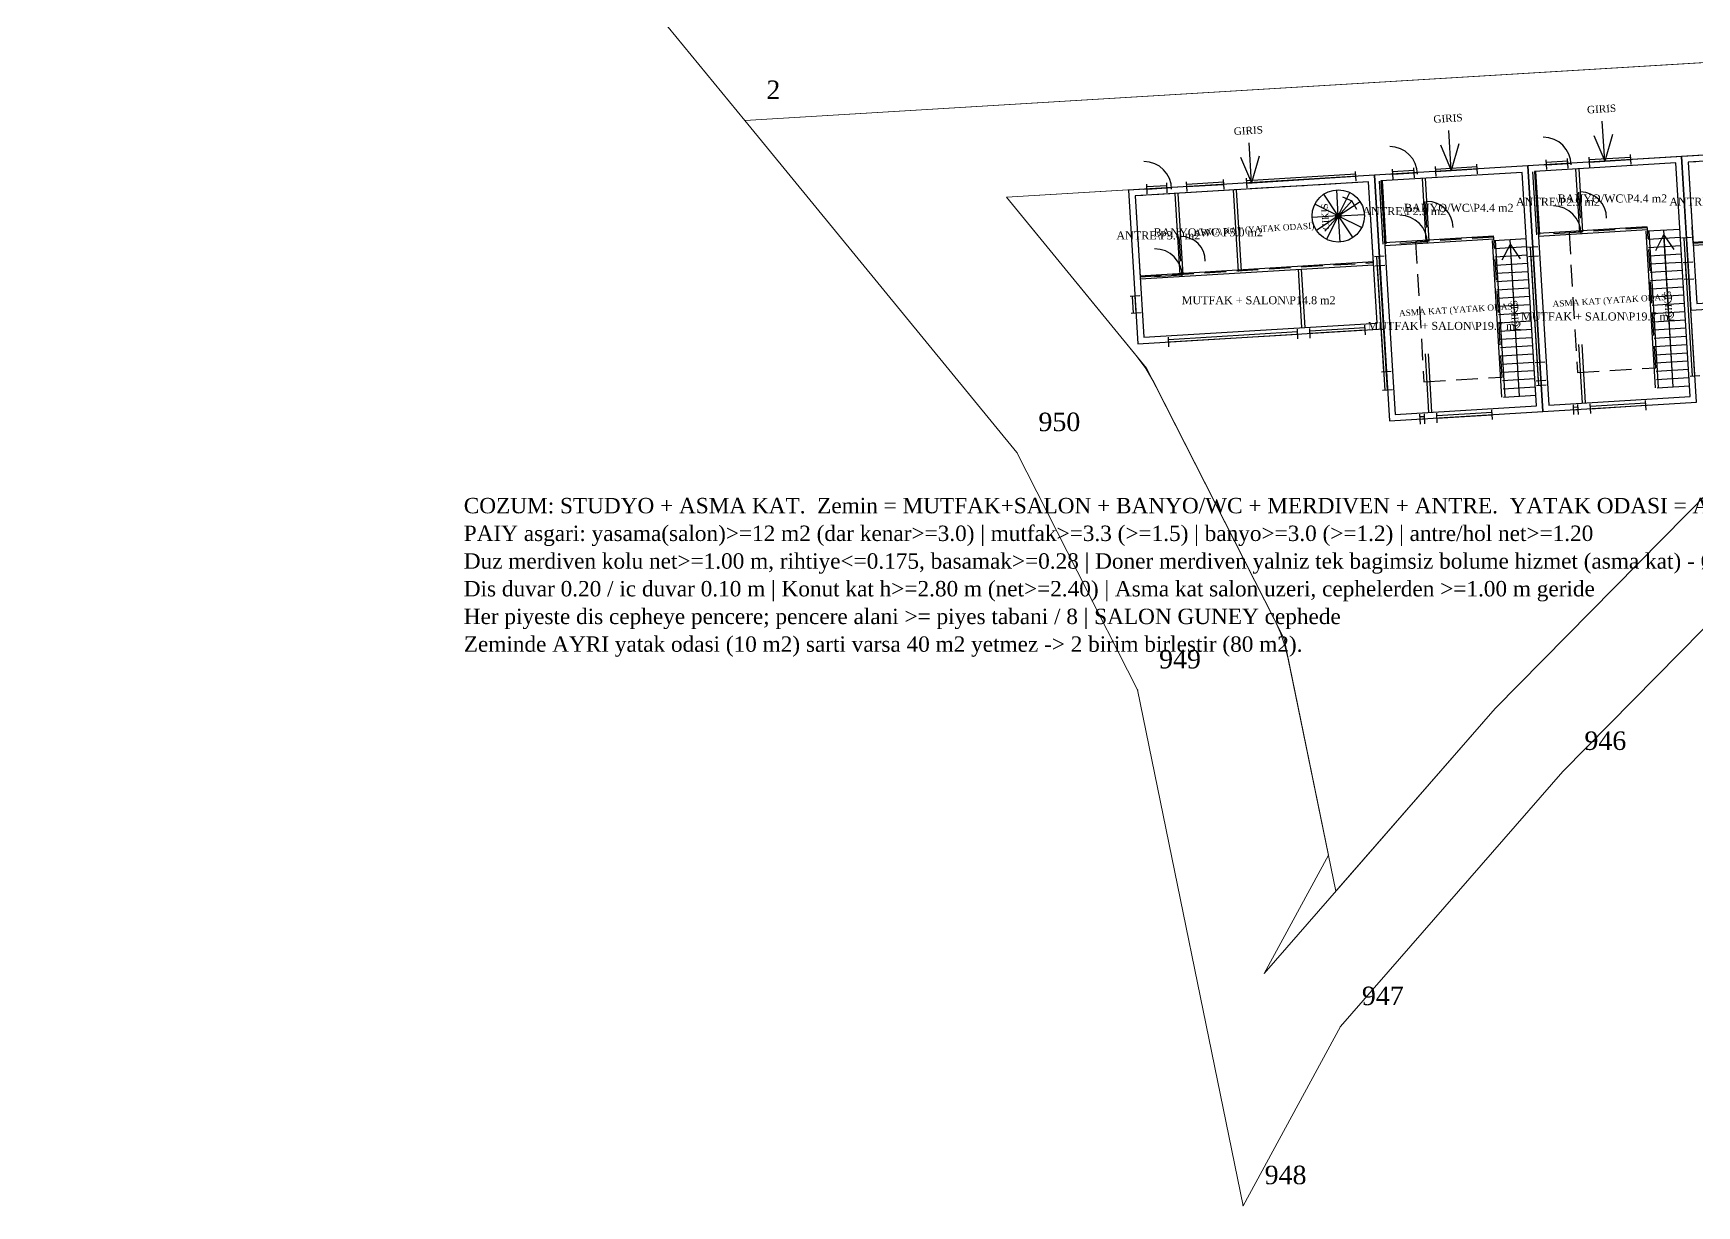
# Model space of a CAD drawing. Header units: metres. Extents: x 566397 to 566551, y 4178520 to 4178592.
# Drawn here: x 566396.6 to 566450.6, y 4178520.4 to 4178558.5 of the extents above; entities that cross this region are included whole.
import ezdxf
from ezdxf.enums import TextEntityAlignment as Align

# ---------------------------------------------------------------- set-up
doc = ezdxf.new("R2010")
doc.units = ezdxf.units.M
doc.linetypes.add('KESIKLI', pattern=[1.05, 0.7, -0.35])
doc.layers.get('0').update_dxf_attribs({"lineweight": 0})
for name, color, linetype, lineweight in [('ADA_SINIR', 5, 'Continuous', 0), ('CEKME_MESAFESI', 2, 'Continuous', 0), ('KUZEY_CEKME_117', 4, 'Continuous', 0), ('NOKTA', 7, 'Continuous', 0), ('NOKTA_NO', 8, 'Continuous', 0), ('PARSEL_BOLME', 1, 'Continuous', 0), ('PARSEL_SINIR', 3, 'Continuous', 0), ('YAPI_YAKLASMA_117', 2, 'Continuous', 0)]:
    doc.layers.add(name, color=color, linetype=linetype, lineweight=lineweight)
for name, color, linetype in [('TASLAK_ASMAKAT', 4, 'Continuous'), ('TASLAK_DUVAR', 7, 'Continuous'), ('TASLAK_GIRIS', 1, 'Continuous'), ('TASLAK_KAPI', 1, 'Continuous'), ('TASLAK_MEKAN', 2, 'Continuous'), ('TASLAK_MERDIVEN', 5, 'Continuous'), ('TASLAK_NOT', 7, 'Continuous'), ('TASLAK_OK', 5, 'Continuous'), ('TASLAK_PENCERE', 3, 'Continuous')]:
    doc.layers.add(name, color=color, linetype=linetype)
doc.styles.get("Standard").update_dxf_attribs({"font": 'times.ttf'})

msp = doc.modelspace()

# ---------------------------------------------------------------- linework, layer by layer
for points in [[(566450.135, 4178554.504), (566450.44, 4178549.513), (566458.425, 4178550), (566458.12, 4178554.991), (566450.135, 4178554.504)], [(566450.135, 4178554.504), (566445.145, 4178554.199), (566445.632, 4178546.214), (566450.623, 4178546.519), (566450.135, 4178554.504)], [(566432.169, 4178553.407), (566432.473, 4178548.416), (566440.459, 4178548.904), (566440.154, 4178553.894), (566432.169, 4178553.407)], [(566445.145, 4178554.199), (566440.154, 4178553.894), (566440.641, 4178545.909), (566445.632, 4178546.214), (566445.145, 4178554.199)]]:
    msp.add_lwpolyline(points)
at = {"layer": 'ADA_SINIR'}
msp.add_polyline3d([(566486.28, 4178536.71, 0), (566476.3, 4178543.48, 0), (566463.8, 4178550.41, 0), (566455.39, 4178543.76, 0), (566446.28, 4178534.52, 0), (566439.05, 4178526.23, 0), (566435.89, 4178520.41, 0), (566432.46, 4178537.17, 0), (566428.54, 4178544.88, 0), (566419.7, 4178555.67, 0), (566416.46, 4178559.62, 0), (566407.16, 4178568.98, 0), (566404.45, 4178571.7, 0), (566396.58, 4178580.33, 0), (566396.58, 4178580.33, 0), (566400.39, 4178582.76, 0), (566405.21, 4178583.03, 0), (566423.73, 4178585.09, 0), (566433.94, 4178586.78, 0), (566448.56, 4178587.19, 0), (566462.47, 4178588.47, 0), (566473.15, 4178586.97, 0), (566489.1, 4178587, 0)], dxfattribs=at)
at = {"layer": 'CEKME_MESAFESI'}
msp.add_polyline3d([(566486.173, 4178540.408, 0), (566477.873, 4178546.038, 0), (566463.507, 4178554.003, 0), (566453.384, 4178545.998, 0), (566444.079, 4178536.561, 0), (566436.572, 4178527.953, 0), (566438.662, 4178531.803, 0), (566437.223, 4178538.834, 0), (566432.751, 4178547.629, 0), (566428.205, 4178553.178, 0), (566511.213, 4178558.194, 0), (566506.806, 4178555.478, 0), (566491.302, 4178544.339, 0), (566486.173, 4178540.408, 0)], close=True, dxfattribs=at)
at = {"layer": 'KUZEY_CEKME_117'}
msp.add_line((566428.205, 4178553.178), (566511.213, 4178558.194), dxfattribs=at)
at = {"layer": 'NOKTA'}
for p in [(566419.7, 4178555.67), (566428.54, 4178544.88), (566432.46, 4178537.17), (566446.28, 4178534.52), (566439.05, 4178526.23), (566435.89, 4178520.41)]:
    msp.add_point(p, dxfattribs=at)
at = {"layer": 'PARSEL_BOLME'}
msp.add_line((566419.7, 4178555.67), (566521.31, 4178561.81), dxfattribs=at)
at = {"layer": 'PARSEL_SINIR'}
for points in [[(566407.16, 4178568.98, 0), (566549.08, 4178577.42, 0), (566542.44, 4178573.64, 0), (566526.94, 4178566.45, 0), (566521.31, 4178561.81, 0), (566419.7, 4178555.67, 0), (566416.46, 4178559.62, 0), (566407.16, 4178568.98, 0)], [(566419.7, 4178555.67, 0), (566521.31, 4178561.81, 0), (566516.94, 4178558.2, 0), (566508.47, 4178552.98, 0), (566493.09, 4178541.93, 0), (566486.28, 4178536.71, 0), (566476.3, 4178543.48, 0), (566463.8, 4178550.41, 0), (566455.39, 4178543.76, 0), (566446.28, 4178534.52, 0), (566439.05, 4178526.23, 0), (566435.89, 4178520.41, 0), (566432.46, 4178537.17, 0), (566428.54, 4178544.88, 0), (566419.7, 4178555.67, 0)]]:
    msp.add_polyline3d(points, close=True, dxfattribs=at)
at = {"layer": 'TASLAK_ASMAKAT', "linetype": 'KESIKLI'}
for points in [[(566450.507, 4178551.689), (566458.093, 4178552.152), (566457.933, 4178554.779), (566450.347, 4178554.316)], [(566432.541, 4178550.593), (566440.127, 4178551.056), (566439.966, 4178553.682), (566432.381, 4178553.219)], [(566441.766, 4178547.18), (566444.311, 4178547.335), (566444.034, 4178551.877), (566441.489, 4178551.722)], [(566446.757, 4178547.485), (566449.302, 4178547.64), (566449.025, 4178552.182), (566446.479, 4178552.026)]]:
    msp.add_lwpolyline(points, close=True, dxfattribs=at)
at = {"layer": 'TASLAK_DUVAR'}
for p, q in [((566445.431, 4178551.962), (566445.306, 4178554.009)), ((566445.531, 4178551.968), (566445.406, 4178554.015)), ((566446.829, 4178552.048), (566446.704, 4178554.094)), ((566446.929, 4178552.054), (566446.804, 4178554.1)), ((566435.736, 4178550.769), (566435.575, 4178553.414)), ((566435.836, 4178550.775), (566435.674, 4178553.421)), ((566440.441, 4178551.658), (566440.316, 4178553.704)), ((566440.54, 4178551.664), (566440.416, 4178553.71)), ((566441.838, 4178551.743), (566441.713, 4178553.789)), ((566441.938, 4178551.749), (566441.813, 4178553.795)), ((566433.84, 4178550.654), (566433.678, 4178553.299)), ((566433.939, 4178550.66), (566433.778, 4178553.305)), ((566440.488, 4178551.711), (566444.031, 4178551.927)), ((566440.494, 4178551.611), (566444.037, 4178551.827)), ((566444.301, 4178546.684), (566443.99, 4178551.774)), ((566444.401, 4178546.69), (566444.09, 4178551.78)), ((566445.478, 4178552.015), (566449.022, 4178552.232)), ((566445.484, 4178551.915), (566449.028, 4178552.132)), ((566449.292, 4178546.988), (566448.981, 4178552.079)), ((566449.391, 4178546.994), (566449.081, 4178552.085)), ((566450.506, 4178551.721), (566458.091, 4178552.184)), ((566450.512, 4178551.621), (566458.097, 4178552.084)), ((566432.539, 4178550.624), (566440.125, 4178551.087)), ((566432.545, 4178550.524), (566440.131, 4178550.987)), ((566437.801, 4178548.942), (566437.685, 4178550.838)), ((566437.901, 4178548.948), (566437.785, 4178550.844)), ((566441.927, 4178546.188), (566441.811, 4178548.085)), ((566442.026, 4178546.194), (566441.911, 4178548.091)), ((566446.917, 4178546.493), (566446.802, 4178548.389)), ((566447.017, 4178546.499), (566446.901, 4178548.395))]:
    msp.add_line(p, q, dxfattribs=at)
for points in [[(566450.44, 4178549.513), (566458.425, 4178550), (566458.12, 4178554.991), (566450.135, 4178554.504)], [(566445.632, 4178546.214), (566450.623, 4178546.519), (566450.135, 4178554.504), (566445.145, 4178554.199)], [(566450.627, 4178549.725), (566458.213, 4178550.188), (566457.933, 4178554.779), (566450.347, 4178554.316)], [(566432.473, 4178548.416), (566440.458, 4178548.904), (566440.154, 4178553.894), (566432.169, 4178553.407)], [(566440.641, 4178545.909), (566445.632, 4178546.214), (566445.144, 4178554.199), (566440.154, 4178553.894)], [(566440.829, 4178546.121), (566445.42, 4178546.401), (566444.957, 4178553.987), (566440.366, 4178553.707)], [(566445.819, 4178546.426), (566450.411, 4178546.706), (566449.948, 4178554.292), (566445.356, 4178554.012)], [(566432.661, 4178548.628), (566440.247, 4178549.091), (566439.966, 4178553.682), (566432.381, 4178553.219)]]:
    msp.add_lwpolyline(points, close=True, dxfattribs=at)
at = {"layer": 'TASLAK_GIRIS'}
for p, q in [((566447.64, 4178554.351), (566447.561, 4178555.649)), ((566436.161, 4178553.651), (566436.082, 4178554.948)), ((566442.649, 4178554.047), (566442.57, 4178555.344)), ((566447.289, 4178555.181), (566447.64, 4178554.351)), ((566447.887, 4178555.218), (566447.64, 4178554.351)), ((566435.81, 4178554.481), (566436.161, 4178553.651)), ((566436.409, 4178554.517), (566436.161, 4178553.651)), ((566442.298, 4178554.877), (566442.649, 4178554.047)), ((566442.897, 4178554.913), (566442.649, 4178554.047))]:
    msp.add_line(p, q, dxfattribs=at)
at = {"layer": 'TASLAK_KAPI'}
for p, q in [((566440.653, 4178553.925), (566441.551, 4178553.98)), ((566445.644, 4178554.229), (566446.542, 4178554.284)), ((566432.668, 4178553.437), (566433.566, 4178553.492)), ((566446.851, 4178552.5), (566446.799, 4178553.348)), ((566441.861, 4178552.195), (566441.809, 4178553.044)), ((566433.862, 4178551.106), (566433.813, 4178551.904)), ((566440.98, 4178551.691), (566441.878, 4178551.745)), ((566445.97, 4178551.995), (566446.869, 4178552.05)), ((566433.014, 4178550.603), (566433.912, 4178550.658))]:
    msp.add_line(p, q, dxfattribs=at)
for centre, radius in [((566445.644, 4178554.229), 0.9), ((566440.653, 4178553.925), 0.9), ((566432.668, 4178553.437), 0.9), ((566446.851, 4178552.5), 0.85), ((566441.861, 4178552.195), 0.85), ((566445.97, 4178551.995), 0.9), ((566440.98, 4178551.691), 0.9), ((566433.862, 4178551.106), 0.8), ((566433.014, 4178550.603), 0.9)]:
    msp.add_arc(centre, radius, 0, 90, dxfattribs=at)
at = {"layer": 'TASLAK_MERDIVEN'}
for p, q in [((566438.982, 4178552.57), (566438.93, 4178553.419)), ((566438.982, 4178552.57), (566439.362, 4178553.331)), ((566438.982, 4178552.57), (566438.222, 4178552.95)), ((566438.982, 4178552.57), (566438.513, 4178553.279)), ((566438.982, 4178552.57), (566439.691, 4178553.04)), ((566438.982, 4178552.57), (566438.134, 4178552.519)), ((566438.982, 4178552.57), (566438.273, 4178552.101)), ((566438.982, 4178552.57), (566438.603, 4178551.81)), ((566438.982, 4178552.57), (566439.831, 4178552.622)), ((566438.982, 4178552.57), (566439.034, 4178551.722)), ((566438.982, 4178552.57), (566439.451, 4178551.862)), ((566438.982, 4178552.57), (566439.743, 4178552.191)), ((566444.04, 4178551.777), (566445.088, 4178551.841)), ((566444.875, 4178546.719), (566444.564, 4178551.809)), ((566449.031, 4178552.082), (566450.079, 4178552.146)), ((566449.047, 4178551.814), (566450.095, 4178551.878)), ((566449.866, 4178547.023), (566449.555, 4178552.114)), ((566444.056, 4178551.509), (566445.104, 4178551.573)), ((566444.073, 4178551.241), (566445.121, 4178551.305)), ((566449.063, 4178551.546), (566450.111, 4178551.61)), ((566449.08, 4178551.278), (566450.128, 4178551.342)), ((566444.089, 4178550.973), (566445.137, 4178551.037)), ((566444.105, 4178550.706), (566445.153, 4178550.769)), ((566449.096, 4178551.01), (566450.144, 4178551.074)), ((566449.112, 4178550.742), (566450.161, 4178550.806)), ((566444.122, 4178550.438), (566445.17, 4178550.502)), ((566444.138, 4178550.17), (566445.186, 4178550.234)), ((566449.129, 4178550.474), (566450.177, 4178550.538)), ((566449.145, 4178550.206), (566450.193, 4178550.27)), ((566444.154, 4178549.902), (566445.203, 4178549.966)), ((566444.171, 4178549.634), (566445.219, 4178549.698)), ((566449.162, 4178549.938), (566450.21, 4178550.002)), ((566449.178, 4178549.671), (566450.226, 4178549.735)), ((566444.187, 4178549.366), (566445.235, 4178549.43)), ((566444.204, 4178549.098), (566445.252, 4178549.162)), ((566449.194, 4178549.403), (566450.242, 4178549.467)), ((566449.211, 4178549.135), (566450.259, 4178549.199)), ((566444.22, 4178548.83), (566445.268, 4178548.894)), ((566444.236, 4178548.562), (566445.284, 4178548.626)), ((566449.227, 4178548.867), (566450.275, 4178548.931)), ((566449.243, 4178548.599), (566450.291, 4178548.663)), ((566444.253, 4178548.294), (566445.301, 4178548.358)), ((566444.269, 4178548.026), (566445.317, 4178548.09)), ((566449.26, 4178548.331), (566450.308, 4178548.395)), ((566449.276, 4178548.063), (566450.324, 4178548.127)), ((566444.285, 4178547.758), (566445.333, 4178547.822)), ((566444.302, 4178547.49), (566445.35, 4178547.554)), ((566449.292, 4178547.795), (566450.34, 4178547.859)), ((566449.309, 4178547.527), (566450.357, 4178547.591)), ((566444.318, 4178547.223), (566445.366, 4178547.286)), ((566444.334, 4178546.955), (566445.382, 4178547.019)), ((566449.325, 4178547.259), (566450.373, 4178547.323)), ((566449.341, 4178546.991), (566450.39, 4178547.055)), ((566444.351, 4178546.687), (566445.399, 4178546.751))]:
    msp.add_line(p, q, dxfattribs=at)
for radius in [0.85, 0.09]:
    msp.add_circle((566438.982, 4178552.57), radius, dxfattribs=at)
at = {"layer": 'TASLAK_OK'}
for p, q in [((566438.544, 4178552.075), (566439.42, 4178553.066)), ((566439.115, 4178553.192), (566439.42, 4178553.066)), ((566439.583, 4178552.777), (566439.42, 4178553.066)), ((566449.295, 4178551.447), (566449.564, 4178551.964)), ((566449.844, 4178547.373), (566449.564, 4178551.964)), ((566449.894, 4178551.483), (566449.564, 4178551.964)), ((566444.304, 4178551.142), (566444.573, 4178551.659)), ((566444.853, 4178547.068), (566444.573, 4178551.659)), ((566444.903, 4178551.179), (566444.573, 4178551.659))]:
    msp.add_line(p, q, dxfattribs=at)
at = {"layer": 'TASLAK_PENCERE'}
for p, q in [((566446.452, 4178554.119), (566446.432, 4178554.438)), ((566447.151, 4178554.161), (566447.131, 4178554.481)), ((566447.136, 4178554.401), (566448.483, 4178554.483)), ((566447.141, 4178554.321), (566448.488, 4178554.403)), ((566448.498, 4178554.243), (566448.478, 4178554.563)), ((566436.007, 4178553.721), (566439.55, 4178553.938)), ((566439.565, 4178553.698), (566439.545, 4178554.017)), ((566440.762, 4178553.771), (566440.743, 4178554.091)), ((566440.748, 4178554.011), (566441.447, 4178554.053)), ((566440.753, 4178553.931), (566441.451, 4178553.974)), ((566441.461, 4178553.814), (566441.442, 4178554.133)), ((566442.16, 4178553.857), (566442.14, 4178554.176)), ((566442.145, 4178554.096), (566443.493, 4178554.178)), ((566442.15, 4178554.016), (566443.498, 4178554.098)), ((566443.507, 4178553.939), (566443.488, 4178554.258)), ((566445.753, 4178554.076), (566445.734, 4178554.395)), ((566445.739, 4178554.315), (566446.437, 4178554.358)), ((566445.743, 4178554.236), (566446.442, 4178554.278)), ((566432.777, 4178553.284), (566432.758, 4178553.603)), ((566432.763, 4178553.523), (566433.412, 4178553.563)), ((566432.768, 4178553.443), (566433.416, 4178553.483)), ((566433.426, 4178553.323), (566433.407, 4178553.643)), ((566434.075, 4178553.363), (566434.055, 4178553.682)), ((566434.06, 4178553.603), (566435.258, 4178553.676)), ((566434.065, 4178553.523), (566435.263, 4178553.596)), ((566435.273, 4178553.436), (566435.253, 4178553.755)), ((566436.021, 4178553.482), (566436.002, 4178553.801)), ((566436.012, 4178553.641), (566439.555, 4178553.858)), ((566450.456, 4178551.868), (566450.137, 4178551.849)), ((566450.491, 4178547.362), (566450.217, 4178551.854)), ((566450.571, 4178547.367), (566450.297, 4178551.859)), ((566440.475, 4178551.259), (566440.156, 4178551.24)), ((566440.464, 4178547.501), (566440.235, 4178551.244)), ((566440.544, 4178547.506), (566440.315, 4178551.249)), ((566445.466, 4178551.564), (566445.146, 4178551.544)), ((566445.466, 4178551.564), (566445.146, 4178551.544)), ((566445.484, 4178551.264), (566445.165, 4178551.245)), ((566445.455, 4178547.806), (566445.226, 4178551.549)), ((566445.5, 4178547.057), (566445.226, 4178551.549)), ((566445.491, 4178547.207), (566445.244, 4178551.25)), ((566445.535, 4178547.811), (566445.306, 4178551.554)), ((566445.58, 4178547.062), (566445.306, 4178551.554)), ((566445.571, 4178547.212), (566445.324, 4178551.254)), ((566440.493, 4178550.96), (566440.174, 4178550.94)), ((566440.501, 4178546.902), (566440.254, 4178550.945)), ((566440.58, 4178546.907), (566440.334, 4178550.95)), ((566450.505, 4178551.07), (566450.186, 4178551.05)), ((566450.299, 4178550.506), (566450.266, 4178551.055)), ((566450.379, 4178550.511), (566450.346, 4178551.06)), ((566450.539, 4178550.521), (566450.219, 4178550.501)), ((566432.539, 4178549.973), (566432.219, 4178549.954)), ((566432.333, 4178549.409), (566432.299, 4178549.958)), ((566432.412, 4178549.414), (566432.379, 4178549.963)), ((566432.572, 4178549.424), (566432.253, 4178549.405)), ((566439.869, 4178548.707), (566439.85, 4178549.027)), ((566433.481, 4178548.317), (566433.462, 4178548.637)), ((566433.467, 4178548.557), (566437.659, 4178548.813)), ((566433.472, 4178548.477), (566437.664, 4178548.733)), ((566437.673, 4178548.573), (566437.654, 4178548.893)), ((566438.073, 4178548.598), (566438.053, 4178548.917)), ((566438.058, 4178548.837), (566439.855, 4178548.947)), ((566438.063, 4178548.757), (566439.86, 4178548.867)), ((566440.704, 4178547.516), (566440.384, 4178547.496)), ((566445.694, 4178547.821), (566445.375, 4178547.801)), ((566450.731, 4178547.377), (566450.411, 4178547.357)), ((566440.74, 4178546.917), (566440.421, 4178546.898)), ((566445.731, 4178547.222), (566445.411, 4178547.202)), ((566445.74, 4178547.072), (566445.42, 4178547.053)), ((566446.64, 4178546.115), (566446.62, 4178546.434)), ((566446.625, 4178546.355), (566446.775, 4178546.364)), ((566446.79, 4178546.124), (566446.77, 4178546.444)), ((566447.189, 4178546.149), (566447.169, 4178546.468)), ((566447.174, 4178546.388), (566448.971, 4178546.498)), ((566447.179, 4178546.308), (566448.976, 4178546.418)), ((566448.985, 4178546.258), (566448.966, 4178546.578)), ((566441.649, 4178545.81), (566441.63, 4178546.13)), ((566441.635, 4178546.05), (566441.784, 4178546.059)), ((566441.639, 4178545.97), (566441.789, 4178545.979)), ((566441.799, 4178545.82), (566441.779, 4178546.139)), ((566442.198, 4178545.844), (566442.179, 4178546.163)), ((566442.184, 4178546.083), (566443.98, 4178546.193)), ((566442.188, 4178546.004), (566443.985, 4178546.113)), ((566443.995, 4178545.954), (566443.975, 4178546.273)), ((566446.63, 4178546.275), (566446.78, 4178546.284))]:
    msp.add_line(p, q, dxfattribs=at)
at = {"layer": 'YAPI_YAKLASMA_117'}
msp.add_polyline3d([(566511.213, 4178558.194, 0), (566506.806, 4178555.478, 0), (566491.302, 4178544.339, 0), (566486.173, 4178540.408, 0), (566477.873, 4178546.038, 0), (566463.507, 4178554.003, 0), (566453.384, 4178545.998, 0), (566444.079, 4178536.561, 0), (566438.903, 4178530.626, 0), (566437.358, 4178538.172, 0), (566437.249, 4178538.606, 0), (566437.102, 4178539.029, 0), (566436.917, 4178539.436, 0), (566432.997, 4178547.146, 0), (566432.727, 4178547.613, 0), (566432.408, 4178548.049, 0), (566428.205, 4178553.178, 0), (566511.213, 4178558.194, 0)], close=True, dxfattribs=at)

# ---------------------------------------------------------------- texts
at = {"layer": 'NOKTA_NO'}
for s, p in [('2', (566420.4, 4178556.37)), ('950', (566429.24, 4178545.58)), ('949', (566433.16, 4178537.87)), ('946', (566446.98, 4178535.22)), ('947', (566439.75, 4178526.93)), ('948', (566436.59, 4178521.11))]:
    msp.add_text(s, height=0.6, dxfattribs=at).set_placement(p)
at = {"layer": 'TASLAK_ASMAKAT'}
for rotation, p in [(3.4929, (566436.254, 4178552.138)), (3.4934, (566442.9, 4178549.529)), (3.4934, (566447.891, 4178549.833))]:
    msp.add_text('ASMA KAT (YATAK ODASI)', height=0.2, rotation=rotation, dxfattribs=at).set_placement(p, align=Align.MIDDLE_CENTER)
at = {"layer": 'TASLAK_GIRIS'}
for rotation, p in [(3.4934, (566447.536, 4178556.048)), (3.4929, (566436.058, 4178555.347)), (3.4934, (566442.546, 4178555.744))]:
    msp.add_text('GIRIS', height=0.24, rotation=rotation, dxfattribs=at).set_placement(p, align=Align.MIDDLE_CENTER)
at = {"layer": 'TASLAK_MEKAN'}
for s, p in [('ANTRE\\P2.9 m2', (566441.127, 4178552.726)), ('BANYO/WC\\P4.4 m2', (566442.898, 4178552.835)), ('ANTRE\\P2.9 m2', (566446.118, 4178553.031)), ('BANYO/WC\\P4.4 m2', (566447.889, 4178553.139)), ('ANTRE\\P3.6 m2', (566451.102, 4178553.035)), ('ANTRE\\P3.6 m2', (566433.135, 4178551.938)), ('BANYO/WC\\P5.0 m2', (566434.757, 4178552.037)), ('MUTFAK + SALON\\P14.8 m2', (566436.394, 4178549.833)), ('MUTFAK + SALON\\P19.7 m2', (566442.431, 4178548.999)), ('MUTFAK + SALON\\P19.7 m2', (566447.422, 4178549.304))]:
    msp.add_text(s, height=0.26, dxfattribs=at).set_placement(p, align=Align.MIDDLE_CENTER)
at = {"layer": 'TASLAK_NOT'}
for s, p in [('COZUM: STUDYO + ASMA KAT.  Zemin = MUTFAK+SALON + BANYO/WC + MERDIVEN + ANTRE.  YATAK ODASI = ASMA KAT 20 m2.', (566410.568, 4178542.909)), ('PAIY asgari: yasama(salon)>=12 m2 (dar kenar>=3.0) | mutfak>=3.3 (>=1.5) | banyo>=3.0 (>=1.2) | antre/hol net>=1.20', (566410.568, 4178542.009)), ('Duz merdiven kolu net>=1.00 m, rihtiye<=0.175, basamak>=0.28 | Doner merdiven yalniz tek bagimsiz bolume hizmet (asma kat) - Ø>=1.60 m', (566410.568, 4178541.109)), ('Dis duvar 0.20 / ic duvar 0.10 m | Konut kat h>=2.80 m (net>=2.40) | Asma kat salon uzeri, cephelerden >=1.00 m geride', (566410.568, 4178540.209)), ('Her piyeste dis cepheye pencere; pencere alani >= piyes tabani / 8 | SALON GUNEY cephede', (566410.568, 4178539.309)), ('Zeminde AYRI yatak odasi (10 m2) sarti varsa 40 m2 yetmez -> 2 birim birlestir (80 m2).', (566410.568, 4178538.409))]:
    msp.add_text(s, height=0.5, dxfattribs=at).set_placement(p)
at = {"layer": 'TASLAK_OK'}
for rotation, p in [(93.4932, (566438.558, 4178552.545)), (93.4938, (566449.702, 4178549.703)), (93.4938, (566444.711, 4178549.398))]:
    msp.add_text('CIKIS', height=0.22, rotation=rotation, dxfattribs=at).set_placement(p, align=Align.MIDDLE_CENTER)

doc.saveas('drawing.dxf')
